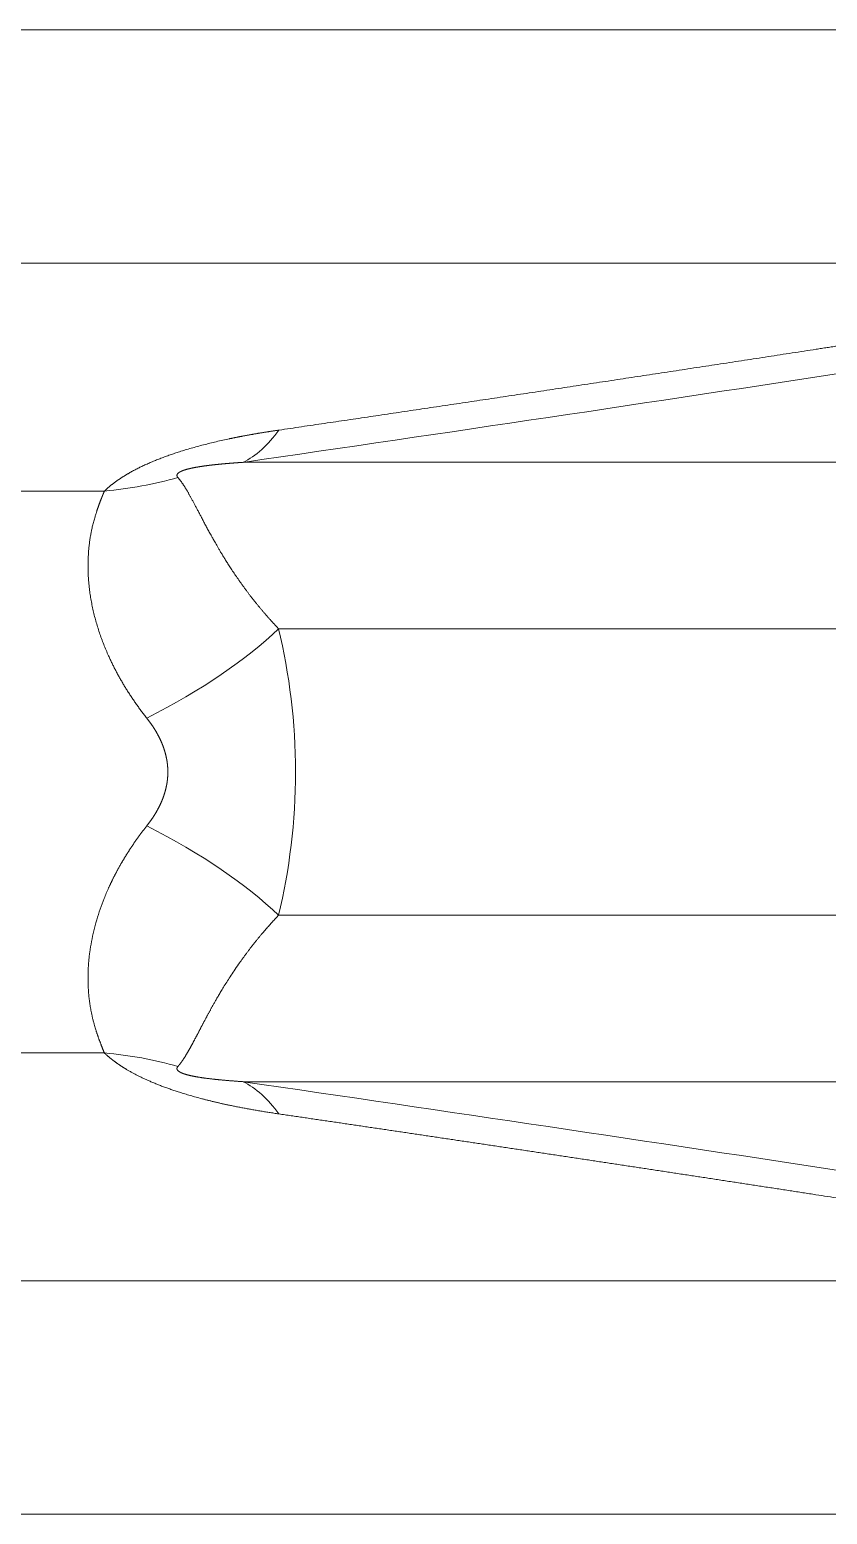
# Model space of a CAD drawing. Header units: millimetres. Extents: x 4664 to 8864, y -38 to 2932.
# Drawn here: x 8012.28 to 8016.36, y 1784.98 to 1792.57 of the extents above; entities that cross this region are included whole.
import ezdxf

# ---------------------------------------------------------------- set-up
doc = ezdxf.new("R2010")
doc.units = ezdxf.units.MM

msp = doc.modelspace()

# ---------------------------------------------------------------- linework, layer by layer
at = {"lineweight": 5}
for p, q in [((8002.8568, 1792.5715), (8019.5334, 1792.5715)), ((8003.2685, 1791.3769), (8019.096, 1791.3769)), ((8013.3734, 1790.3589), (8025.4409, 1790.3589)), ((8012.664, 1790.2117), (7999.9335, 1790.2117)), ((8027.0509, 1789.5075), (8013.5555, 1789.5075)), ((8013.5555, 1788.0428), (8027.0509, 1788.0428)), ((8012.664, 1787.3387), (7999.9335, 1787.3387)), ((8025.4409, 1787.1914), (8013.3734, 1787.1914)), ((8019.096, 1786.1735), (8003.2685, 1786.1735)), ((8019.5334, 1784.9788), (8002.8568, 1784.9788))]:
    msp.add_line(p, q, dxfattribs=at)
at = {"lineweight": 5, "extrusion": (0, 0, -1)}
for centre, major_axis, ratio, start_param, end_param in [((8037.5747, 1799.7527), (52.5413, 10.432), 0.095617, 1.935685, 2.068372), ((8012.9006, 1792.913), (0.3751, -2.5848), 0.347454, 5.939068, 6.17148), ((8012.0015, 1792.601), (1.814, -1.8791), 0.821454, 0.41445, 0.583929), ((8011.2935, 1789.5075), (2.5404, 0.6066), 0.373196, 0.569174, 0.987639), ((8011.2935, 1788.0428), (2.5404, -0.6066), 0.373196, 5.295547, 5.714011), ((8012.0015, 1784.9494), (1.814, 1.8791), 0.821454, 5.699256, 5.868735), ((8012.9006, 1784.6373), (0.3751, 2.5848), 0.347454, 0.111706, 0.344118), ((8037.5747, 1777.7976), (52.5413, -10.432), 0.095617, 4.214814, 4.3475)]:
    msp.add_ellipse(centre, major_axis=major_axis, ratio=ratio, start_param=start_param, end_param=end_param, dxfattribs=at)
at = {"lineweight": 5}
for points, knots in [([(8019.096, 1791.3769), (8019.086, 1791.3753), (8019.0662, 1791.3721), (8019.0364, 1791.3673), (8019.0066, 1791.3625), (8018.9768, 1791.3577), (8018.9471, 1791.353), (8018.9174, 1791.3482), (8018.8876, 1791.3434), (8018.8579, 1791.3387), (8018.8282, 1791.3339), (8018.7986, 1791.3291), (8018.7689, 1791.3244), (8018.7393, 1791.3196), (8018.7096, 1791.3149), (8018.68, 1791.3102), (8018.6504, 1791.3054), (8018.6208, 1791.3007), (8018.5913, 1791.296), (8018.5617, 1791.2913), (8018.5322, 1791.2866), (8018.5027, 1791.2818), (8018.4732, 1791.2771), (8018.4437, 1791.2724), (8018.4142, 1791.2677), (8018.3847, 1791.2631), (8018.3553, 1791.2584), (8018.3258, 1791.2537), (8018.2964, 1791.249), (8018.267, 1791.2443), (8018.2376, 1791.2397), (8018.2083, 1791.235), (8018.1789, 1791.2303), (8018.1496, 1791.2257), (8018.1202, 1791.221), (8018.0909, 1791.2164), (8018.0616, 1791.2117), (8018.0324, 1791.2071), (8018.0031, 1791.2025), (8017.9739, 1791.1978), (8017.9446, 1791.1932), (8017.9154, 1791.1886), (8017.8862, 1791.184), (8017.857, 1791.1794), (8017.8278, 1791.1748), (8017.7987, 1791.1702), (8017.7695, 1791.1656), (8017.7404, 1791.161), (8017.7113, 1791.1564), (8017.6822, 1791.1518), (8017.6531, 1791.1472), (8017.6241, 1791.1427), (8017.595, 1791.1381), (8017.566, 1791.1335), (8017.537, 1791.129), (8017.508, 1791.1244), (8017.479, 1791.1199), (8017.45, 1791.1153), (8017.421, 1791.1108), (8017.3921, 1791.1062), (8017.3632, 1791.1017), (8017.3343, 1791.0972), (8017.3054, 1791.0926), (8017.2765, 1791.0881), (8017.2476, 1791.0836), (8017.2188, 1791.0791), (8017.19, 1791.0746), (8017.1611, 1791.0701), (8017.1323, 1791.0656), (8017.1036, 1791.0611), (8017.0748, 1791.0566), (8017.046, 1791.0521), (8017.0173, 1791.0476), (8016.9886, 1791.0432), (8016.9599, 1791.0387), (8016.9312, 1791.0342), (8016.9025, 1791.0298), (8016.8739, 1791.0253), (8016.8452, 1791.0209), (8016.8166, 1791.0164), (8016.788, 1791.012), (8016.7594, 1791.0075), (8016.7308, 1791.0031), (8016.7022, 1790.9987), (8016.6737, 1790.9942), (8016.6452, 1790.9898), (8016.6167, 1790.9854), (8016.5882, 1790.981), (8016.5597, 1790.9766), (8016.5312, 1790.9722), (8016.5027, 1790.9678), (8016.4743, 1790.9634), (8016.4459, 1790.959), (8016.4175, 1790.9546), (8016.3891, 1790.9502), (8016.3607, 1790.9459), (8016.3324, 1790.9415), (8016.293, 1790.9354), (8016.2428, 1790.9277), (8016.1815, 1790.9183), (8016.1204, 1790.9089), (8016.0593, 1790.8995), (8015.9983, 1790.8901), (8015.9374, 1790.8808), (8015.8765, 1790.8715), (8015.8157, 1790.8622), (8015.7549, 1790.8529), (8015.6943, 1790.8437), (8015.6337, 1790.8344), (8015.5731, 1790.8252), (8015.5127, 1790.816), (8015.4523, 1790.8068), (8015.3919, 1790.7977), (8015.3317, 1790.7885), (8015.2715, 1790.7794), (8015.2114, 1790.7703), (8015.1513, 1790.7613), (8015.0914, 1790.7522), (8015.0314, 1790.7432), (8014.9716, 1790.7342), (8014.9118, 1790.7252), (8014.8521, 1790.7162), (8014.7925, 1790.7072), (8014.7329, 1790.6983), (8014.6735, 1790.6894), (8014.614, 1790.6805), (8014.5547, 1790.6716), (8014.4954, 1790.6627), (8014.4362, 1790.6539), (8014.3771, 1790.6451), (8014.318, 1790.6363), (8014.259, 1790.6275), (8014.2001, 1790.6188), (8014.1412, 1790.61), (8014.0825, 1790.6013), (8014.0238, 1790.5926), (8013.9651, 1790.5839), (8013.9066, 1790.5753), (8013.8481, 1790.5667), (8013.7896, 1790.558), (8013.7313, 1790.5494), (8013.673, 1790.5409), (8013.6148, 1790.5323), (8013.576, 1790.5266), (8013.5567, 1790.5238)], [0, 0, 0, 0, 0.0053, 0.010597, 0.015893, 0.021187, 0.026479, 0.031769, 0.037057, 0.042343, 0.047628, 0.05291, 0.05819, 0.063469, 0.068745, 0.07402, 0.079292, 0.084563, 0.089831, 0.095098, 0.100363, 0.105626, 0.110887, 0.116146, 0.121403, 0.126658, 0.131911, 0.137162, 0.142411, 0.147658, 0.152904, 0.158147, 0.163388, 0.168628, 0.173865, 0.179101, 0.184334, 0.189566, 0.194795, 0.200023, 0.205248, 0.210472, 0.215694, 0.220914, 0.226131, 0.231347, 0.236561, 0.241773, 0.246983, 0.252191, 0.257397, 0.262601, 0.267803, 0.273003, 0.278201, 0.283397, 0.288591, 0.293783, 0.298974, 0.304162, 0.309348, 0.314532, 0.319714, 0.324895, 0.330073, 0.335249, 0.340424, 0.345596, 0.350766, 0.355934, 0.361101, 0.366265, 0.371428, 0.376588, 0.381746, 0.386903, 0.392057, 0.397209, 0.40236, 0.407508, 0.412655, 0.417799, 0.422941, 0.428082, 0.43322, 0.438357, 0.443491, 0.448623, 0.453754, 0.458882, 0.464008, 0.469133, 0.474255, 0.479375, 0.484494, 0.48961, 0.494724, 0.499837, 0.510895, 0.521944, 0.532986, 0.54402, 0.555045, 0.566062, 0.577071, 0.588072, 0.599065, 0.61005, 0.621026, 0.631995, 0.642955, 0.653907, 0.66485, 0.675786, 0.686713, 0.697632, 0.708543, 0.719446, 0.73034, 0.741226, 0.752104, 0.762974, 0.773835, 0.784688, 0.795533, 0.806369, 0.817197, 0.828017, 0.838829, 0.849632, 0.860427, 0.871214, 0.881992, 0.892762, 0.903523, 0.914276, 0.925021, 0.935758, 0.946486, 0.957205, 0.967917, 0.978619, 0.989314, 1, 1, 1, 1]), ([(8013.5567, 1790.5238), (8013.5546, 1790.5235), (8013.5506, 1790.5229), (8013.5446, 1790.522), (8013.5386, 1790.5211), (8013.5326, 1790.5202), (8013.5266, 1790.5193), (8013.5207, 1790.5184), (8013.5148, 1790.5175), (8013.5089, 1790.5166), (8013.5031, 1790.5156), (8013.4972, 1790.5147), (8013.4914, 1790.5138), (8013.4856, 1790.5129), (8013.4799, 1790.5119), (8013.4742, 1790.511), (8013.4685, 1790.5101), (8013.4628, 1790.5091), (8013.4571, 1790.5082), (8013.4515, 1790.5072), (8013.4459, 1790.5063), (8013.4403, 1790.5053), (8013.4347, 1790.5044), (8013.4292, 1790.5034), (8013.4237, 1790.5025), (8013.4182, 1790.5015), (8013.4128, 1790.5005), (8013.4073, 1790.4996), (8013.4019, 1790.4986), (8013.3965, 1790.4976), (8013.3912, 1790.4966), (8013.3858, 1790.4956), (8013.3805, 1790.4947), (8013.3753, 1790.4937), (8013.37, 1790.4927), (8013.3648, 1790.4917), (8013.3596, 1790.4907), (8013.3544, 1790.4897), (8013.3492, 1790.4887), (8013.3441, 1790.4877), (8013.339, 1790.4866), (8013.3339, 1790.4856), (8013.3288, 1790.4846), (8013.3238, 1790.4836), (8013.3188, 1790.4826), (8013.3138, 1790.4815), (8013.3088, 1790.4805), (8013.2942, 1790.4774), (8013.27, 1790.4722), (8013.2365, 1790.4646), (8013.2037, 1790.4567), (8013.1714, 1790.4485), (8013.1397, 1790.44), (8013.1087, 1790.4313), (8013.0782, 1790.4223), (8013.0541, 1790.4148), (8013.0361, 1790.409), (8013.0239, 1790.405), (8013.0119, 1790.4009), (8013, 1790.3968), (8012.9883, 1790.3926), (8012.9766, 1790.3884), (8012.9651, 1790.3841), (8012.9537, 1790.3798), (8012.9424, 1790.3754), (8012.9312, 1790.371), (8012.9201, 1790.3665), (8012.9055, 1790.3604), (8012.8875, 1790.3526), (8012.8665, 1790.3431), (8012.8462, 1790.3335), (8012.8267, 1790.3237), (8012.808, 1790.3138), (8012.7943, 1790.3062), (8012.785, 1790.3008), (8012.7799, 1790.2978), (8012.7749, 1790.2948), (8012.7699, 1790.2918), (8012.7649, 1790.2887), (8012.7601, 1790.2857), (8012.7553, 1790.2826), (8012.7505, 1790.2795), (8012.7458, 1790.2764), (8012.7411, 1790.2733), (8012.7366, 1790.2702), (8012.732, 1790.267), (8012.7276, 1790.2639), (8012.7232, 1790.2607), (8012.7188, 1790.2575), (8012.7145, 1790.2544), (8012.7103, 1790.2512), (8012.7061, 1790.2479), (8012.702, 1790.2447), (8012.6979, 1790.2415), (8012.6939, 1790.2382), (8012.69, 1790.2349), (8012.6861, 1790.2317), (8012.6822, 1790.2284), (8012.6785, 1790.2251), (8012.6748, 1790.2217), (8012.6711, 1790.2184), (8012.6675, 1790.2151), (8012.6652, 1790.2128), (8012.664, 1790.2117)], [0, 0, 0, 0, 0.006106, 0.012183, 0.018228, 0.024244, 0.030229, 0.036184, 0.042109, 0.048003, 0.053868, 0.059703, 0.065508, 0.071283, 0.077029, 0.082745, 0.088431, 0.094087, 0.099715, 0.105312, 0.110881, 0.11642, 0.12193, 0.127411, 0.132863, 0.138286, 0.143681, 0.149046, 0.154383, 0.159691, 0.164971, 0.170222, 0.175445, 0.18064, 0.185806, 0.190945, 0.196055, 0.201138, 0.206193, 0.21122, 0.21622, 0.221192, 0.226137, 0.231054, 0.235945, 0.240808, 0.245645, 0.250455, 0.283613, 0.316093, 0.347936, 0.379188, 0.409895, 0.44011, 0.469883, 0.499271, 0.511435, 0.523541, 0.535594, 0.547601, 0.559566, 0.571495, 0.583395, 0.595272, 0.607131, 0.618978, 0.630821, 0.642664, 0.666634, 0.690432, 0.714114, 0.737738, 0.761363, 0.785047, 0.79207, 0.79911, 0.806169, 0.813246, 0.820344, 0.827464, 0.834606, 0.841774, 0.848967, 0.856186, 0.863434, 0.870712, 0.878019, 0.885358, 0.892731, 0.900137, 0.907578, 0.915055, 0.92257, 0.930123, 0.937715, 0.945348, 0.953023, 0.96074, 0.968501, 0.976307, 0.984158, 0.992055, 1, 1, 1, 1]), ([(8013.0404, 1790.2809), (8013.0402, 1790.2811), (8013.0399, 1790.2815), (8013.0394, 1790.2821), (8013.039, 1790.2827), (8013.0385, 1790.2833), (8013.0381, 1790.2838), (8013.0377, 1790.2844), (8013.0374, 1790.285), (8013.0371, 1790.2856), (8013.0368, 1790.2862), (8013.0365, 1790.2868), (8013.0363, 1790.2873), (8013.0361, 1790.2879), (8013.0359, 1790.2885), (8013.0357, 1790.2891), (8013.0356, 1790.2896), (8013.0355, 1790.2902), (8013.0354, 1790.2908), (8013.0354, 1790.2913), (8013.0354, 1790.2919), (8013.0354, 1790.2925), (8013.0354, 1790.293), (8013.0355, 1790.2936), (8013.0356, 1790.2941), (8013.0357, 1790.2947), (8013.0358, 1790.2952), (8013.036, 1790.2958), (8013.0362, 1790.2963), (8013.0364, 1790.2969), (8013.0367, 1790.2974), (8013.0369, 1790.298), (8013.0373, 1790.2985), (8013.0376, 1790.2991), (8013.0379, 1790.2996), (8013.0383, 1790.3002), (8013.0388, 1790.3007), (8013.0392, 1790.3012), (8013.0397, 1790.3018), (8013.0402, 1790.3023), (8013.0407, 1790.3028), (8013.0412, 1790.3034), (8013.0418, 1790.3039), (8013.0424, 1790.3044), (8013.0431, 1790.3049), (8013.0437, 1790.3055), (8013.0444, 1790.306), (8013.0451, 1790.3065), (8013.0459, 1790.307), (8013.0466, 1790.3075), (8013.0474, 1790.308), (8013.0483, 1790.3086), (8013.0491, 1790.3091), (8013.05, 1790.3096), (8013.0509, 1790.3101), (8013.0518, 1790.3106), (8013.0528, 1790.3111), (8013.0538, 1790.3116), (8013.0548, 1790.3121), (8013.0559, 1790.3126), (8013.0569, 1790.3131), (8013.058, 1790.3136), (8013.0591, 1790.3141), (8013.0603, 1790.3146), (8013.0615, 1790.3151), (8013.0627, 1790.3155), (8013.0639, 1790.316), (8013.0652, 1790.3165), (8013.0665, 1790.317), (8013.0678, 1790.3175), (8013.0691, 1790.318), (8013.0705, 1790.3184), (8013.0719, 1790.3189), (8013.0733, 1790.3194), (8013.0748, 1790.3199), (8013.0762, 1790.3203), (8013.0777, 1790.3208), (8013.0793, 1790.3213), (8013.0808, 1790.3217), (8013.0824, 1790.3222), (8013.084, 1790.3226), (8013.0857, 1790.3231), (8013.0873, 1790.3236), (8013.089, 1790.324), (8013.0908, 1790.3245), (8013.0925, 1790.3249), (8013.0943, 1790.3254), (8013.0961, 1790.3258), (8013.0979, 1790.3263), (8013.0998, 1790.3267), (8013.1017, 1790.3272), (8013.1036, 1790.3276), (8013.1055, 1790.328), (8013.1075, 1790.3285), (8013.1095, 1790.3289), (8013.1115, 1790.3293), (8013.1135, 1790.3298), (8013.1156, 1790.3302), (8013.1177, 1790.3306), (8013.1198, 1790.3311), (8013.122, 1790.3315), (8013.1242, 1790.3319), (8013.1264, 1790.3323), (8013.1286, 1790.3328), (8013.1309, 1790.3332), (8013.1332, 1790.3336), (8013.1355, 1790.334), (8013.1378, 1790.3344), (8013.1402, 1790.3348), (8013.1426, 1790.3352), (8013.145, 1790.3356), (8013.1475, 1790.336), (8013.15, 1790.3364), (8013.1525, 1790.3368), (8013.155, 1790.3372), (8013.1576, 1790.3376), (8013.1602, 1790.338), (8013.1628, 1790.3384), (8013.1654, 1790.3388), (8013.1681, 1790.3392), (8013.1708, 1790.3396), (8013.1735, 1790.34), (8013.1763, 1790.3404), (8013.1791, 1790.3408), (8013.1819, 1790.3411), (8013.1847, 1790.3415), (8013.1875, 1790.3419), (8013.1904, 1790.3423), (8013.1933, 1790.3426), (8013.1963, 1790.343), (8013.1993, 1790.3434), (8013.2023, 1790.3438), (8013.2053, 1790.3441), (8013.2083, 1790.3445), (8013.2114, 1790.3448), (8013.2145, 1790.3452), (8013.2176, 1790.3456), (8013.2208, 1790.3459), (8013.224, 1790.3463), (8013.2272, 1790.3466), (8013.2304, 1790.347), (8013.2337, 1790.3473), (8013.237, 1790.3477), (8013.2403, 1790.348), (8013.2436, 1790.3484), (8013.247, 1790.3487), (8013.2504, 1790.349), (8013.2538, 1790.3494), (8013.2573, 1790.3497), (8013.2608, 1790.3501), (8013.2643, 1790.3504), (8013.2678, 1790.3507), (8013.2714, 1790.351), (8013.275, 1790.3514), (8013.2786, 1790.3517), (8013.2822, 1790.352), (8013.2859, 1790.3523), (8013.2896, 1790.3527), (8013.2933, 1790.353), (8013.2971, 1790.3533), (8013.3008, 1790.3536), (8013.3046, 1790.3539), (8013.3085, 1790.3542), (8013.3123, 1790.3545), (8013.3162, 1790.3548), (8013.3201, 1790.3551), (8013.3241, 1790.3554), (8013.328, 1790.3557), (8013.332, 1790.356), (8013.3361, 1790.3563), (8013.3401, 1790.3566), (8013.3442, 1790.3569), (8013.3483, 1790.3572), (8013.3524, 1790.3575), (8013.3566, 1790.3578), (8013.3607, 1790.3581), (8013.365, 1790.3584), (8013.3692, 1790.3586), (8013.372, 1790.3588), (8013.3734, 1790.3589)], [0, 0, 0, 0, 0.006052, 0.012014, 0.017888, 0.023673, 0.02937, 0.034978, 0.040499, 0.045932, 0.051278, 0.056537, 0.06171, 0.066797, 0.071799, 0.076715, 0.081547, 0.086294, 0.090958, 0.095539, 0.100037, 0.104453, 0.108788, 0.113043, 0.117217, 0.121312, 0.125329, 0.129268, 0.133131, 0.136918, 0.140631, 0.14427, 0.147836, 0.151331, 0.154757, 0.158114, 0.161403, 0.164627, 0.167788, 0.170886, 0.173923, 0.176903, 0.179826, 0.182695, 0.185512, 0.18828, 0.191001, 0.193678, 0.196314, 0.198912, 0.201475, 0.204007, 0.20651, 0.208988, 0.211445, 0.213884, 0.21631, 0.218726, 0.221136, 0.223544, 0.225954, 0.228369, 0.230795, 0.233233, 0.23569, 0.238167, 0.240669, 0.243199, 0.245761, 0.248358, 0.250992, 0.253668, 0.256387, 0.259153, 0.261969, 0.264836, 0.267757, 0.270734, 0.273769, 0.276865, 0.280023, 0.283245, 0.286532, 0.289886, 0.293309, 0.296801, 0.300365, 0.304001, 0.307711, 0.311495, 0.315355, 0.319291, 0.323305, 0.327398, 0.331569, 0.33582, 0.340152, 0.344565, 0.34906, 0.353638, 0.358299, 0.363043, 0.367871, 0.372785, 0.377783, 0.382867, 0.388036, 0.393292, 0.398635, 0.404065, 0.409583, 0.415188, 0.420881, 0.426663, 0.432533, 0.438492, 0.444541, 0.450678, 0.456906, 0.463224, 0.469631, 0.476129, 0.482718, 0.489397, 0.496167, 0.503028, 0.509981, 0.517025, 0.52416, 0.531387, 0.538707, 0.546118, 0.553621, 0.561217, 0.568905, 0.576685, 0.584558, 0.592524, 0.600583, 0.608735, 0.61698, 0.625318, 0.633749, 0.642274, 0.650892, 0.659604, 0.668409, 0.677308, 0.686301, 0.695388, 0.704568, 0.713843, 0.723212, 0.732674, 0.742231, 0.751883, 0.761628, 0.771468, 0.781403, 0.791432, 0.801555, 0.811773, 0.822086, 0.832493, 0.842995, 0.853592, 0.864284, 0.875071, 0.885953, 0.896929, 0.908001, 0.919168, 0.93043, 0.941787, 0.953239, 0.964786, 0.976429, 0.988167, 1, 1, 1, 1]), ([(8012.664, 1790.2117), (8012.6637, 1790.211), (8012.6632, 1790.2097), (8012.6624, 1790.2078), (8012.6616, 1790.2057), (8012.6607, 1790.2037), (8012.6598, 1790.2015), (8012.659, 1790.1994), (8012.6581, 1790.1972), (8012.6572, 1790.1949), (8012.6562, 1790.1927), (8012.6553, 1790.1903), (8012.6543, 1790.1879), (8012.6533, 1790.1855), (8012.6523, 1790.183), (8012.6513, 1790.1805), (8012.6503, 1790.1779), (8012.6493, 1790.1753), (8012.6482, 1790.1726), (8012.6472, 1790.1699), (8012.6461, 1790.1671), (8012.645, 1790.1643), (8012.6439, 1790.1614), (8012.6428, 1790.1584), (8012.6416, 1790.1554), (8012.6405, 1790.1524), (8012.6393, 1790.1493), (8012.6382, 1790.1461), (8012.637, 1790.1429), (8012.6358, 1790.1396), (8012.6346, 1790.1363), (8012.6334, 1790.1329), (8012.6322, 1790.1294), (8012.631, 1790.1259), (8012.6297, 1790.1223), (8012.6285, 1790.1187), (8012.627, 1790.1143), (8012.6246, 1790.1073), (8012.621, 1790.096), (8012.6157, 1790.0789), (8012.6107, 1790.0613), (8012.6066, 1790.0455), (8012.6038, 1790.034), (8012.6013, 1790.0231), (8012.5991, 1790.0128), (8012.5971, 1790.0031), (8012.5944, 1789.9894), (8012.5913, 1789.9711), (8012.588, 1789.948), (8012.5853, 1789.9249), (8012.5832, 1789.9016), (8012.5818, 1789.8784), (8012.5808, 1789.8553), (8012.5805, 1789.8322), (8012.5807, 1789.8092), (8012.5814, 1789.7864), (8012.5826, 1789.7638), (8012.5844, 1789.7415), (8012.5866, 1789.7194), (8012.5896, 1789.6949), (8012.5936, 1789.6677), (8012.599, 1789.6377), (8012.6052, 1789.6077), (8012.6123, 1789.5776), (8012.6203, 1789.5476), (8012.6291, 1789.5175), (8012.6388, 1789.4875), (8012.6493, 1789.4576), (8012.6606, 1789.4277), (8012.6727, 1789.398), (8012.6827, 1789.3752), (8012.69, 1789.3591), (8012.6943, 1789.3498), (8012.6987, 1789.3405), (8012.7032, 1789.3313), (8012.7078, 1789.322), (8012.7124, 1789.3127), (8012.7172, 1789.3034), (8012.722, 1789.2942), (8012.7269, 1789.2849), (8012.7319, 1789.2757), (8012.7369, 1789.2665), (8012.7421, 1789.2573), (8012.7473, 1789.2481), (8012.7526, 1789.2389), (8012.7579, 1789.2298), (8012.7634, 1789.2206), (8012.7689, 1789.2115), (8012.7745, 1789.2023), (8012.7802, 1789.1932), (8012.786, 1789.1842), (8012.7918, 1789.1751), (8012.7977, 1789.166), (8012.8037, 1789.157), (8012.8098, 1789.148), (8012.8159, 1789.139), (8012.8221, 1789.13), (8012.8284, 1789.1211), (8012.8348, 1789.1121), (8012.8412, 1789.1032), (8012.8477, 1789.0943), (8012.8543, 1789.0854), (8012.861, 1789.0766), (8012.8677, 1789.0677), (8012.8745, 1789.0589), (8012.8791, 1789.0531), (8012.8814, 1789.0502)], [0, 0, 0, 0, 0.002923, 0.005885, 0.008885, 0.011923, 0.015, 0.018115, 0.021269, 0.024462, 0.027693, 0.030962, 0.03427, 0.037617, 0.041002, 0.044426, 0.047888, 0.051389, 0.054929, 0.058507, 0.062124, 0.065779, 0.069473, 0.073206, 0.076978, 0.080788, 0.084637, 0.088524, 0.09245, 0.096415, 0.100419, 0.104461, 0.108542, 0.112662, 0.11682, 0.121017, 0.125253, 0.131964, 0.144587, 0.163125, 0.187577, 0.199806, 0.211305, 0.222072, 0.232109, 0.241416, 0.249991, 0.271442, 0.29252, 0.313226, 0.333562, 0.353529, 0.373126, 0.392356, 0.41122, 0.429718, 0.447853, 0.465625, 0.483036, 0.500087, 0.523263, 0.54634, 0.569323, 0.592215, 0.61502, 0.637742, 0.660386, 0.682956, 0.705455, 0.727888, 0.750259, 0.757324, 0.764392, 0.771462, 0.778536, 0.785612, 0.792692, 0.799775, 0.806862, 0.813952, 0.821046, 0.828144, 0.835246, 0.842352, 0.849463, 0.856578, 0.863697, 0.870821, 0.87795, 0.885084, 0.892223, 0.899367, 0.906516, 0.913671, 0.920831, 0.927998, 0.93517, 0.942347, 0.949531, 0.956722, 0.963918, 0.971121, 0.978331, 0.985547, 0.99277, 1, 1, 1, 1]), ([(8013.5555, 1789.5075), (8013.5542, 1789.5089), (8013.5516, 1789.5116), (8013.5477, 1789.5157), (8013.5438, 1789.5199), (8013.5398, 1789.5241), (8013.5358, 1789.5284), (8013.5318, 1789.5327), (8013.5278, 1789.5371), (8013.5237, 1789.5415), (8013.5196, 1789.546), (8013.5155, 1789.5506), (8013.5113, 1789.5552), (8013.5072, 1789.5599), (8013.503, 1789.5646), (8013.4987, 1789.5694), (8013.4945, 1789.5742), (8013.4902, 1789.5791), (8013.4859, 1789.5841), (8013.4816, 1789.5891), (8013.4773, 1789.5942), (8013.4729, 1789.5993), (8013.4686, 1789.6044), (8013.4642, 1789.6097), (8013.4598, 1789.6149), (8013.4554, 1789.6203), (8013.4509, 1789.6256), (8013.4465, 1789.6311), (8013.442, 1789.6366), (8013.4376, 1789.6421), (8013.4331, 1789.6477), (8013.4286, 1789.6533), (8013.4241, 1789.659), (8013.4196, 1789.6648), (8013.4151, 1789.6705), (8013.4106, 1789.6764), (8013.406, 1789.6823), (8013.4015, 1789.6882), (8013.397, 1789.6942), (8013.3924, 1789.7002), (8013.3879, 1789.7063), (8013.3834, 1789.7124), (8013.3788, 1789.7186), (8013.3743, 1789.7248), (8013.3698, 1789.731), (8013.3653, 1789.7373), (8013.3607, 1789.7437), (8013.352, 1789.7561), (8013.3395, 1789.7741), (8013.3239, 1789.7971), (8013.3096, 1789.8188), (8013.2964, 1789.8391), (8013.2844, 1789.8581), (8013.2735, 1789.8759), (8013.2635, 1789.8923), (8013.2544, 1789.9075), (8013.2462, 1789.9215), (8013.2387, 1789.9344), (8013.2321, 1789.946), (8013.2261, 1789.9566), (8013.2208, 1789.966), (8013.2154, 1789.9756), (8013.2098, 1789.9858), (8013.2038, 1789.9967), (8013.1979, 1790.0074), (8013.1923, 1790.0179), (8013.1867, 1790.0281), (8013.1814, 1790.0381), (8013.1761, 1790.0479), (8013.1711, 1790.0575), (8013.1661, 1790.0668), (8013.1613, 1790.0759), (8013.1566, 1790.0848), (8013.1521, 1790.0935), (8013.1476, 1790.102), (8013.1433, 1790.1102), (8013.1391, 1790.1183), (8013.135, 1790.1261), (8013.131, 1790.1338), (8013.127, 1790.1412), (8013.1232, 1790.1485), (8013.1194, 1790.1555), (8013.1158, 1790.1624), (8013.1122, 1790.1691), (8013.1086, 1790.1756), (8013.1052, 1790.1819), (8013.1018, 1790.188), (8013.0985, 1790.194), (8013.0952, 1790.1998), (8013.092, 1790.2054), (8013.0888, 1790.2108), (8013.0857, 1790.2161), (8013.0826, 1790.2212), (8013.0796, 1790.2262), (8013.0766, 1790.231), (8013.0737, 1790.2356), (8013.0708, 1790.2402), (8013.0679, 1790.2445), (8013.0651, 1790.2487), (8013.0622, 1790.2528), (8013.0594, 1790.2568), (8013.0567, 1790.2606), (8013.0539, 1790.2643), (8013.0512, 1790.2678), (8013.0485, 1790.2713), (8013.0458, 1790.2746), (8013.0431, 1790.2778), (8013.0413, 1790.2799), (8013.0404, 1790.2809)], [0, 0, 0, 0, 0.004199, 0.008453, 0.012763, 0.017127, 0.021547, 0.026022, 0.030552, 0.035137, 0.039778, 0.044473, 0.049224, 0.05403, 0.058891, 0.063807, 0.068779, 0.073806, 0.078888, 0.084025, 0.089217, 0.094465, 0.099767, 0.105125, 0.110538, 0.116006, 0.12153, 0.127108, 0.132742, 0.138431, 0.144175, 0.149975, 0.15583, 0.161739, 0.167704, 0.173725, 0.1798, 0.185931, 0.192116, 0.198357, 0.204653, 0.211005, 0.217411, 0.223873, 0.23039, 0.236962, 0.24359, 0.250272, 0.275938, 0.300401, 0.323659, 0.345713, 0.366564, 0.386211, 0.404655, 0.421894, 0.43793, 0.452762, 0.46639, 0.478815, 0.490035, 0.500052, 0.513641, 0.527108, 0.540455, 0.553679, 0.566783, 0.579765, 0.592627, 0.605367, 0.617986, 0.630483, 0.64286, 0.655116, 0.66725, 0.679264, 0.691156, 0.702928, 0.714578, 0.726108, 0.737517, 0.748805, 0.759972, 0.771018, 0.781944, 0.792749, 0.803433, 0.813997, 0.824439, 0.834762, 0.844964, 0.855045, 0.865006, 0.874846, 0.884566, 0.894166, 0.903645, 0.913005, 0.922244, 0.931363, 0.940362, 0.949241, 0.958, 0.96664, 0.975159, 0.983559, 0.991839, 1, 1, 1, 1]), ([(8013.5555, 1788.0428), (8013.6104, 1788.2729), (8013.642, 1788.524), (8013.642, 1789.0271), (8013.6103, 1789.2777), (8013.5555, 1789.5075)], [0, 0, 0, 0, 0.5, 0.5, 1, 1, 1, 1]), ([(8012.8814, 1789.0502), (8012.8821, 1789.0493), (8012.8835, 1789.0474), (8012.8857, 1789.0447), (8012.8877, 1789.042), (8012.8898, 1789.0393), (8012.8919, 1789.0366), (8012.8939, 1789.0338), (8012.8959, 1789.0311), (8012.8979, 1789.0284), (8012.8998, 1789.0256), (8012.9018, 1789.0229), (8012.9037, 1789.0202), (8012.9056, 1789.0175), (8012.9075, 1789.0147), (8012.9093, 1789.012), (8012.9112, 1789.0093), (8012.913, 1789.0065), (8012.9148, 1789.0038), (8012.9166, 1789.0011), (8012.9183, 1788.9983), (8012.92, 1788.9956), (8012.9217, 1788.9928), (8012.9234, 1788.9901), (8012.9251, 1788.9874), (8012.9267, 1788.9846), (8012.9283, 1788.9819), (8012.9299, 1788.9792), (8012.9315, 1788.9764), (8012.9331, 1788.9737), (8012.9346, 1788.9709), (8012.9361, 1788.9682), (8012.9376, 1788.9654), (8012.9391, 1788.9627), (8012.9405, 1788.96), (8012.942, 1788.9572), (8012.9434, 1788.9545), (8012.9448, 1788.9517), (8012.9461, 1788.949), (8012.9475, 1788.9462), (8012.9488, 1788.9435), (8012.9501, 1788.9407), (8012.9514, 1788.938), (8012.9526, 1788.9352), (8012.9539, 1788.9325), (8012.9551, 1788.9297), (8012.9563, 1788.927), (8012.9574, 1788.9242), (8012.9586, 1788.9215), (8012.9597, 1788.9187), (8012.9608, 1788.916), (8012.9619, 1788.9132), (8012.963, 1788.9105), (8012.964, 1788.9077), (8012.965, 1788.9049), (8012.966, 1788.9022), (8012.967, 1788.8994), (8012.968, 1788.8967), (8012.9689, 1788.8939), (8012.9698, 1788.8912), (8012.9707, 1788.8884), (8012.9716, 1788.8857), (8012.9724, 1788.8829), (8012.9732, 1788.8801), (8012.9741, 1788.8774), (8012.9748, 1788.8746), (8012.9756, 1788.8719), (8012.9763, 1788.8691), (8012.9771, 1788.8663), (8012.9778, 1788.8636), (8012.9784, 1788.8608), (8012.9791, 1788.8581), (8012.9797, 1788.8553), (8012.9803, 1788.8525), (8012.9809, 1788.8498), (8012.9815, 1788.847), (8012.982, 1788.8443), (8012.9826, 1788.8415), (8012.9831, 1788.8387), (8012.9836, 1788.836), (8012.984, 1788.8332), (8012.9845, 1788.8305), (8012.9849, 1788.8277), (8012.9853, 1788.8249), (8012.9857, 1788.8222), (8012.986, 1788.8194), (8012.9863, 1788.8166), (8012.9867, 1788.8139), (8012.9869, 1788.8111), (8012.9872, 1788.8083), (8012.9875, 1788.8056), (8012.9877, 1788.8028), (8012.9879, 1788.8001), (8012.9881, 1788.7973), (8012.9882, 1788.7945), (8012.9884, 1788.7918), (8012.9885, 1788.789), (8012.9886, 1788.7862), (8012.9887, 1788.7835), (8012.9887, 1788.7807), (8012.9887, 1788.7779), (8012.9888, 1788.7752), (8012.9887, 1788.7724), (8012.9887, 1788.7696), (8012.9887, 1788.7669), (8012.9886, 1788.7641), (8012.9885, 1788.7614), (8012.9884, 1788.7586), (8012.9882, 1788.7558), (8012.9881, 1788.7531), (8012.9879, 1788.7503), (8012.9877, 1788.7475), (8012.9875, 1788.7448), (8012.9872, 1788.742), (8012.9869, 1788.7392), (8012.9867, 1788.7365), (8012.9863, 1788.7337), (8012.986, 1788.731), (8012.9857, 1788.7282), (8012.9853, 1788.7254), (8012.9849, 1788.7227), (8012.9845, 1788.7199), (8012.984, 1788.7171), (8012.9836, 1788.7144), (8012.9831, 1788.7116), (8012.9826, 1788.7089), (8012.982, 1788.7061), (8012.9815, 1788.7033), (8012.9809, 1788.7006), (8012.9803, 1788.6978), (8012.9797, 1788.695), (8012.9791, 1788.6923), (8012.9784, 1788.6895), (8012.9778, 1788.6868), (8012.9771, 1788.684), (8012.9763, 1788.6812), (8012.9756, 1788.6785), (8012.9748, 1788.6757), (8012.9741, 1788.673), (8012.9732, 1788.6702), (8012.9724, 1788.6675), (8012.9716, 1788.6647), (8012.9707, 1788.6619), (8012.9698, 1788.6592), (8012.9689, 1788.6564), (8012.968, 1788.6537), (8012.967, 1788.6509), (8012.966, 1788.6482), (8012.965, 1788.6454), (8012.964, 1788.6427), (8012.963, 1788.6399), (8012.9619, 1788.6371), (8012.9608, 1788.6344), (8012.9597, 1788.6316), (8012.9586, 1788.6289), (8012.9574, 1788.6261), (8012.9563, 1788.6234), (8012.9551, 1788.6206), (8012.9539, 1788.6179), (8012.9526, 1788.6151), (8012.9514, 1788.6124), (8012.9501, 1788.6096), (8012.9488, 1788.6069), (8012.9475, 1788.6041), (8012.9461, 1788.6014), (8012.9448, 1788.5986), (8012.9434, 1788.5959), (8012.942, 1788.5932), (8012.9405, 1788.5904), (8012.9391, 1788.5877), (8012.9376, 1788.5849), (8012.9361, 1788.5822), (8012.9346, 1788.5794), (8012.9331, 1788.5767), (8012.9315, 1788.5739), (8012.9299, 1788.5712), (8012.9283, 1788.5685), (8012.9267, 1788.5657), (8012.9251, 1788.563), (8012.9234, 1788.5602), (8012.9217, 1788.5575), (8012.92, 1788.5548), (8012.9183, 1788.552), (8012.9166, 1788.5493), (8012.9148, 1788.5466), (8012.913, 1788.5438), (8012.9112, 1788.5411), (8012.9093, 1788.5384), (8012.9075, 1788.5356), (8012.9056, 1788.5329), (8012.9037, 1788.5302), (8012.9018, 1788.5274), (8012.8998, 1788.5247), (8012.8979, 1788.522), (8012.8959, 1788.5193), (8012.8939, 1788.5165), (8012.8919, 1788.5138), (8012.8898, 1788.5111), (8012.8877, 1788.5084), (8012.8857, 1788.5056), (8012.8835, 1788.5029), (8012.8821, 1788.5011), (8012.8814, 1788.5002)], [0, 0, 0, 0, 0.006346, 0.012656, 0.018931, 0.025171, 0.031376, 0.037546, 0.043682, 0.049784, 0.055851, 0.061885, 0.067884, 0.07385, 0.079783, 0.085682, 0.091549, 0.097382, 0.103183, 0.108951, 0.114688, 0.120392, 0.126065, 0.131705, 0.137315, 0.142894, 0.148441, 0.153958, 0.159445, 0.164901, 0.170328, 0.175724, 0.181092, 0.18643, 0.19174, 0.197021, 0.202273, 0.207498, 0.212694, 0.217864, 0.223006, 0.228121, 0.233209, 0.238272, 0.243308, 0.248319, 0.253304, 0.258264, 0.2632, 0.268111, 0.272999, 0.277863, 0.282703, 0.28752, 0.292315, 0.297088, 0.301839, 0.306568, 0.311276, 0.315964, 0.320631, 0.325279, 0.329906, 0.334515, 0.339105, 0.343677, 0.348231, 0.352768, 0.357287, 0.36179, 0.366277, 0.370749, 0.375205, 0.379646, 0.384073, 0.388486, 0.392886, 0.397273, 0.401648, 0.406011, 0.410362, 0.414703, 0.419033, 0.423353, 0.427663, 0.431965, 0.436258, 0.440543, 0.444821, 0.449093, 0.453357, 0.457616, 0.46187, 0.466119, 0.470363, 0.474604, 0.478841, 0.483076, 0.487309, 0.49154, 0.49577, 0.5, 0.50423, 0.50846, 0.512691, 0.516924, 0.521159, 0.525396, 0.529637, 0.533881, 0.53813, 0.542384, 0.546643, 0.550907, 0.555179, 0.559457, 0.563742, 0.568035, 0.572337, 0.576647, 0.580967, 0.585297, 0.589638, 0.593989, 0.598352, 0.602727, 0.607114, 0.611514, 0.615927, 0.620354, 0.624795, 0.629251, 0.633723, 0.63821, 0.642713, 0.647232, 0.651769, 0.656323, 0.660895, 0.665485, 0.670094, 0.674721, 0.679369, 0.684036, 0.688724, 0.693432, 0.698161, 0.702912, 0.707685, 0.71248, 0.717297, 0.722137, 0.727001, 0.731889, 0.7368, 0.741736, 0.746696, 0.751681, 0.756692, 0.761728, 0.766791, 0.771879, 0.776994, 0.782136, 0.787306, 0.792502, 0.797727, 0.802979, 0.80826, 0.81357, 0.818908, 0.824276, 0.829672, 0.835099, 0.840555, 0.846042, 0.851559, 0.857106, 0.862685, 0.868295, 0.873935, 0.879608, 0.885312, 0.891049, 0.896817, 0.902618, 0.908451, 0.914318, 0.920217, 0.92615, 0.932116, 0.938115, 0.944149, 0.950216, 0.956318, 0.962454, 0.968624, 0.974829, 0.981069, 0.987344, 0.993654, 1, 1, 1, 1]), ([(8012.8814, 1788.5002), (8012.8802, 1788.4986), (8012.8778, 1788.4955), (8012.8741, 1788.4909), (8012.8705, 1788.4862), (8012.8669, 1788.4816), (8012.8634, 1788.4769), (8012.8598, 1788.4722), (8012.8563, 1788.4675), (8012.8528, 1788.4628), (8012.8493, 1788.4581), (8012.8458, 1788.4534), (8012.8424, 1788.4487), (8012.8389, 1788.444), (8012.8355, 1788.4393), (8012.8322, 1788.4345), (8012.8288, 1788.4298), (8012.8254, 1788.4251), (8012.8221, 1788.4203), (8012.8188, 1788.4156), (8012.8155, 1788.4108), (8012.8123, 1788.4061), (8012.8091, 1788.4013), (8012.8058, 1788.3965), (8012.8026, 1788.3917), (8012.7995, 1788.387), (8012.7963, 1788.3822), (8012.7932, 1788.3774), (8012.7901, 1788.3726), (8012.787, 1788.3678), (8012.7839, 1788.363), (8012.7809, 1788.3581), (8012.7779, 1788.3533), (8012.7748, 1788.3485), (8012.7719, 1788.3437), (8012.7689, 1788.3389), (8012.766, 1788.334), (8012.7631, 1788.3292), (8012.7602, 1788.3243), (8012.7573, 1788.3195), (8012.7544, 1788.3146), (8012.7516, 1788.3098), (8012.7488, 1788.3049), (8012.746, 1788.3), (8012.7433, 1788.2952), (8012.7405, 1788.2903), (8012.7378, 1788.2854), (8012.7351, 1788.2806), (8012.7324, 1788.2757), (8012.7298, 1788.2708), (8012.7272, 1788.2659), (8012.7246, 1788.261), (8012.722, 1788.2561), (8012.7194, 1788.2512), (8012.7169, 1788.2463), (8012.7144, 1788.2414), (8012.7119, 1788.2365), (8012.7094, 1788.2316), (8012.707, 1788.2267), (8012.7045, 1788.2218), (8012.7021, 1788.2168), (8012.6998, 1788.2119), (8012.6974, 1788.207), (8012.6951, 1788.2021), (8012.6928, 1788.1972), (8012.6905, 1788.1922), (8012.6882, 1788.1873), (8012.6785, 1788.166), (8012.6624, 1788.128), (8012.642, 1788.0732), (8012.6243, 1788.0182), (8012.6096, 1787.963), (8012.5977, 1787.9078), (8012.5906, 1787.8635), (8012.5864, 1787.8295), (8012.5841, 1787.8055), (8012.5823, 1787.7812), (8012.5811, 1787.7567), (8012.5805, 1787.7319), (8012.5806, 1787.707), (8012.5813, 1787.6819), (8012.5826, 1787.6568), (8012.5847, 1787.6316), (8012.5875, 1787.6065), (8012.5909, 1787.5814), (8012.5945, 1787.5603), (8012.598, 1787.5424), (8012.6013, 1787.5271), (8012.6052, 1787.5105), (8012.6094, 1787.4943), (8012.6134, 1787.4796), (8012.6169, 1787.4675), (8012.62, 1787.4575), (8012.6226, 1787.4494), (8012.6246, 1787.4431), (8012.6261, 1787.4387), (8012.6275, 1787.4344), (8012.6291, 1787.4298), (8012.631, 1787.4244), (8012.6329, 1787.419), (8012.6347, 1787.4138), (8012.6365, 1787.4088), (8012.6383, 1787.4039), (8012.6401, 1787.3991), (8012.6418, 1787.3944), (8012.6435, 1787.3899), (8012.6452, 1787.3855), (8012.6469, 1787.3812), (8012.6485, 1787.3771), (8012.6501, 1787.373), (8012.6516, 1787.3691), (8012.6532, 1787.3653), (8012.6546, 1787.3616), (8012.6561, 1787.358), (8012.6575, 1787.3545), (8012.6589, 1787.3512), (8012.6602, 1787.3479), (8012.6615, 1787.3447), (8012.6628, 1787.3416), (8012.6636, 1787.3396), (8012.664, 1787.3387)], [0, 0, 0, 0, 0.003829, 0.007657, 0.011482, 0.015305, 0.019127, 0.022947, 0.026764, 0.03058, 0.034394, 0.038207, 0.042017, 0.045826, 0.049633, 0.053438, 0.057242, 0.061043, 0.064844, 0.068642, 0.072439, 0.076234, 0.080028, 0.08382, 0.08761, 0.091399, 0.095186, 0.098972, 0.102757, 0.106539, 0.110321, 0.114101, 0.117879, 0.121657, 0.125432, 0.129207, 0.13298, 0.136752, 0.140522, 0.144291, 0.148059, 0.151826, 0.155592, 0.159356, 0.163119, 0.166881, 0.170642, 0.174401, 0.17816, 0.181917, 0.185674, 0.189429, 0.193183, 0.196936, 0.200689, 0.20444, 0.20819, 0.21194, 0.215688, 0.219436, 0.223183, 0.226929, 0.230674, 0.234418, 0.238161, 0.241904, 0.245646, 0.249387, 0.290455, 0.331743, 0.373279, 0.415086, 0.457191, 0.499617, 0.518108, 0.53702, 0.556356, 0.576118, 0.596306, 0.616924, 0.637971, 0.65945, 0.681362, 0.703709, 0.72649, 0.749708, 0.762878, 0.777692, 0.794148, 0.812247, 0.827044, 0.83988, 0.850756, 0.859672, 0.866628, 0.871625, 0.874661, 0.8811, 0.887448, 0.893706, 0.899875, 0.905953, 0.911941, 0.91784, 0.923648, 0.929366, 0.934995, 0.940534, 0.945982, 0.951341, 0.956611, 0.96179, 0.96688, 0.97188, 0.976791, 0.981611, 0.986343, 0.990985, 0.995537, 1, 1, 1, 1]), ([(8013.0404, 1787.2695), (8013.0409, 1787.27), (8013.0419, 1787.2711), (8013.0433, 1787.2728), (8013.0448, 1787.2745), (8013.0462, 1787.2763), (8013.0477, 1787.2781), (8013.0491, 1787.2799), (8013.0506, 1787.2818), (8013.0521, 1787.2837), (8013.0536, 1787.2856), (8013.055, 1787.2876), (8013.0565, 1787.2896), (8013.058, 1787.2916), (8013.0595, 1787.2937), (8013.061, 1787.2958), (8013.0626, 1787.298), (8013.0641, 1787.3002), (8013.0656, 1787.3024), (8013.0672, 1787.3047), (8013.0687, 1787.3071), (8013.0703, 1787.3094), (8013.0718, 1787.3118), (8013.0734, 1787.3143), (8013.075, 1787.3168), (8013.0766, 1787.3193), (8013.0782, 1787.3219), (8013.0798, 1787.3245), (8013.0815, 1787.3272), (8013.0831, 1787.3299), (8013.0848, 1787.3327), (8013.0864, 1787.3355), (8013.0881, 1787.3383), (8013.0898, 1787.3413), (8013.0915, 1787.3442), (8013.0933, 1787.3472), (8013.095, 1787.3503), (8013.0968, 1787.3534), (8013.0985, 1787.3565), (8013.1003, 1787.3597), (8013.1022, 1787.363), (8013.104, 1787.3663), (8013.1058, 1787.3696), (8013.1077, 1787.3731), (8013.1096, 1787.3765), (8013.1115, 1787.38), (8013.1134, 1787.3836), (8013.1154, 1787.3872), (8013.1174, 1787.3909), (8013.1194, 1787.3947), (8013.1214, 1787.3984), (8013.1234, 1787.4023), (8013.1255, 1787.4062), (8013.1276, 1787.4102), (8013.1297, 1787.4142), (8013.1319, 1787.4183), (8013.134, 1787.4224), (8013.1362, 1787.4266), (8013.1385, 1787.4309), (8013.1407, 1787.4352), (8013.143, 1787.4396), (8013.1454, 1787.444), (8013.1477, 1787.4485), (8013.1501, 1787.4531), (8013.1525, 1787.4577), (8013.155, 1787.4624), (8013.1575, 1787.4671), (8013.16, 1787.4719), (8013.1626, 1787.4768), (8013.1652, 1787.4817), (8013.1678, 1787.4868), (8013.1705, 1787.4918), (8013.1732, 1787.497), (8013.176, 1787.5022), (8013.1788, 1787.5074), (8013.1816, 1787.5127), (8013.1845, 1787.5181), (8013.1875, 1787.5236), (8013.1904, 1787.5291), (8013.1935, 1787.5347), (8013.1965, 1787.5404), (8013.1997, 1787.5461), (8013.2028, 1787.5519), (8013.2061, 1787.5578), (8013.2093, 1787.5637), (8013.2127, 1787.5697), (8013.2171, 1787.5777), (8013.2231, 1787.5884), (8013.231, 1787.6025), (8013.2403, 1787.6188), (8013.2512, 1787.6374), (8013.2636, 1787.6584), (8013.2779, 1787.6818), (8013.2941, 1787.7077), (8013.3125, 1787.7362), (8013.3332, 1787.7673), (8013.3512, 1787.7932), (8013.3652, 1787.813), (8013.3743, 1787.8255), (8013.3833, 1787.8379), (8013.3924, 1787.8501), (8013.4015, 1787.8621), (8013.4105, 1787.8739), (8013.4196, 1787.8856), (8013.4286, 1787.897), (8013.4375, 1787.9082), (8013.4464, 1787.9192), (8013.4553, 1787.9301), (8013.4641, 1787.9407), (8013.4729, 1787.951), (8013.4816, 1787.9612), (8013.4902, 1787.9712), (8013.4987, 1787.9809), (8013.5071, 1787.9904), (8013.5154, 1787.9997), (8013.5237, 1788.0088), (8013.5318, 1788.0176), (8013.5398, 1788.0262), (8013.5476, 1788.0346), (8013.5529, 1788.0401), (8013.5555, 1788.0428)], [0, 0, 0, 0, 0.004401, 0.008838, 0.013309, 0.017816, 0.022358, 0.026934, 0.031546, 0.036193, 0.040875, 0.045592, 0.050344, 0.055131, 0.059954, 0.064812, 0.069704, 0.074632, 0.079596, 0.084594, 0.089628, 0.094696, 0.099801, 0.10494, 0.110114, 0.115324, 0.120569, 0.125849, 0.131165, 0.136516, 0.141902, 0.147324, 0.15278, 0.158272, 0.1638, 0.169362, 0.17496, 0.180594, 0.186262, 0.191967, 0.197706, 0.203481, 0.209291, 0.215136, 0.221017, 0.226934, 0.232885, 0.238872, 0.244895, 0.250953, 0.257046, 0.263175, 0.269339, 0.275538, 0.281773, 0.288044, 0.294349, 0.300691, 0.307067, 0.31348, 0.319927, 0.32641, 0.332929, 0.339483, 0.346073, 0.352698, 0.359358, 0.366054, 0.372785, 0.379552, 0.386355, 0.393193, 0.400066, 0.406975, 0.41392, 0.4209, 0.427915, 0.434966, 0.442053, 0.449175, 0.456332, 0.463525, 0.470754, 0.478018, 0.485318, 0.492653, 0.500024, 0.514373, 0.531083, 0.550154, 0.571587, 0.595381, 0.621536, 0.650052, 0.68093, 0.714169, 0.749769, 0.763075, 0.776161, 0.789026, 0.80167, 0.814094, 0.826297, 0.83828, 0.850042, 0.861583, 0.872904, 0.884004, 0.894884, 0.905542, 0.915981, 0.926198, 0.936196, 0.945972, 0.955528, 0.964864, 0.973979, 0.982873, 0.991547, 1, 1, 1, 1]), ([(8012.664, 1787.3387), (8012.6645, 1787.3381), (8012.6656, 1787.3371), (8012.6673, 1787.3355), (8012.6689, 1787.334), (8012.6706, 1787.3324), (8012.6723, 1787.3309), (8012.674, 1787.3293), (8012.6757, 1787.3278), (8012.6774, 1787.3263), (8012.6791, 1787.3247), (8012.6809, 1787.3232), (8012.6826, 1787.3217), (8012.6844, 1787.3201), (8012.6862, 1787.3186), (8012.688, 1787.3171), (8012.6898, 1787.3156), (8012.6916, 1787.314), (8012.6935, 1787.3125), (8012.6953, 1787.311), (8012.6972, 1787.3095), (8012.699, 1787.308), (8012.7009, 1787.3065), (8012.7028, 1787.305), (8012.7047, 1787.3035), (8012.7067, 1787.302), (8012.7086, 1787.3005), (8012.7105, 1787.299), (8012.7125, 1787.2975), (8012.7145, 1787.296), (8012.7165, 1787.2946), (8012.7185, 1787.2931), (8012.7205, 1787.2916), (8012.7225, 1787.2901), (8012.7245, 1787.2887), (8012.7266, 1787.2872), (8012.7287, 1787.2857), (8012.7307, 1787.2843), (8012.7328, 1787.2828), (8012.7349, 1787.2813), (8012.737, 1787.2799), (8012.7392, 1787.2784), (8012.7413, 1787.277), (8012.7435, 1787.2755), (8012.7456, 1787.2741), (8012.7478, 1787.2726), (8012.75, 1787.2712), (8012.7522, 1787.2698), (8012.7544, 1787.2683), (8012.7567, 1787.2669), (8012.7589, 1787.2655), (8012.7612, 1787.264), (8012.7634, 1787.2626), (8012.7657, 1787.2612), (8012.768, 1787.2598), (8012.7703, 1787.2584), (8012.7726, 1787.257), (8012.7749, 1787.2555), (8012.7773, 1787.2541), (8012.7833, 1787.2505), (8012.7933, 1787.2448), (8012.8075, 1787.2369), (8012.8221, 1787.2291), (8012.8372, 1787.2214), (8012.8528, 1787.2137), (8012.8688, 1787.2062), (8012.8853, 1787.1987), (8012.9029, 1787.191), (8012.9217, 1787.1832), (8012.9417, 1787.1751), (8012.9621, 1787.1673), (8012.9828, 1787.1596), (8013.004, 1787.1521), (8013.0256, 1787.1448), (8013.0448, 1787.1385), (8013.0615, 1787.1333), (8013.0755, 1787.1289), (8013.0897, 1787.1247), (8013.1041, 1787.1205), (8013.1185, 1787.1163), (8013.1332, 1787.1122), (8013.1479, 1787.1082), (8013.1628, 1787.1042), (8013.1779, 1787.1003), (8013.1931, 1787.0964), (8013.2084, 1787.0926), (8013.2239, 1787.0889), (8013.2395, 1787.0852), (8013.2552, 1787.0815), (8013.2711, 1787.078), (8013.2872, 1787.0745), (8013.3014, 1787.0714), (8013.3137, 1787.0689), (8013.3242, 1787.0667), (8013.3348, 1787.0646), (8013.3456, 1787.0624), (8013.3564, 1787.0603), (8013.3673, 1787.0582), (8013.3784, 1787.0561), (8013.3895, 1787.0541), (8013.4008, 1787.052), (8013.4121, 1787.05), (8013.4236, 1787.0479), (8013.4352, 1787.0459), (8013.4468, 1787.0439), (8013.4586, 1787.0419), (8013.4705, 1787.04), (8013.4825, 1787.038), (8013.4946, 1787.0361), (8013.5068, 1787.0341), (8013.5191, 1787.0322), (8013.5315, 1787.0303), (8013.5441, 1787.0284), (8013.5524, 1787.0272), (8013.5567, 1787.0266)], [0, 0, 0, 0, 0.003686, 0.007362, 0.011028, 0.014684, 0.018331, 0.021968, 0.025595, 0.029213, 0.032822, 0.036422, 0.040012, 0.043594, 0.047166, 0.05073, 0.054285, 0.057831, 0.061369, 0.064899, 0.06842, 0.071933, 0.075438, 0.078935, 0.082424, 0.085906, 0.089379, 0.092845, 0.096304, 0.099756, 0.1032, 0.106637, 0.110067, 0.113491, 0.116907, 0.120317, 0.12372, 0.127117, 0.130508, 0.133893, 0.137271, 0.140644, 0.144011, 0.147372, 0.150727, 0.154077, 0.157422, 0.160762, 0.164096, 0.167426, 0.17075, 0.17407, 0.177386, 0.180696, 0.184003, 0.187305, 0.190604, 0.193898, 0.197189, 0.200475, 0.21919, 0.237831, 0.256426, 0.275002, 0.293589, 0.312215, 0.330907, 0.349693, 0.370936, 0.392195, 0.413506, 0.434903, 0.456422, 0.478096, 0.49996, 0.513711, 0.527546, 0.541471, 0.555493, 0.569616, 0.583847, 0.598191, 0.612653, 0.627239, 0.641954, 0.656802, 0.671789, 0.68692, 0.702198, 0.717629, 0.733216, 0.748964, 0.759104, 0.769359, 0.779731, 0.790219, 0.800826, 0.811551, 0.822397, 0.833363, 0.844451, 0.855662, 0.866995, 0.878453, 0.890036, 0.901743, 0.913577, 0.925538, 0.937626, 0.949843, 0.962188, 0.974662, 0.987266, 1, 1, 1, 1]), ([(8013.3734, 1787.1914), (8013.3713, 1787.1916), (8013.3671, 1787.1919), (8013.3609, 1787.1923), (8013.3547, 1787.1927), (8013.3485, 1787.1931), (8013.3424, 1787.1936), (8013.3364, 1787.194), (8013.3304, 1787.1944), (8013.3245, 1787.1949), (8013.3186, 1787.1953), (8013.3128, 1787.1958), (8013.3071, 1787.1962), (8013.3014, 1787.1967), (8013.2958, 1787.1972), (8013.2903, 1787.1976), (8013.2848, 1787.1981), (8013.2793, 1787.1986), (8013.274, 1787.1991), (8013.2686, 1787.1996), (8013.2634, 1787.2001), (8013.2582, 1787.2006), (8013.253, 1787.2011), (8013.248, 1787.2016), (8013.243, 1787.2021), (8013.238, 1787.2026), (8013.2331, 1787.2031), (8013.2283, 1787.2036), (8013.2235, 1787.2041), (8013.2188, 1787.2047), (8013.2141, 1787.2052), (8013.2095, 1787.2057), (8013.205, 1787.2063), (8013.2005, 1787.2068), (8013.1961, 1787.2074), (8013.1917, 1787.2079), (8013.1874, 1787.2085), (8013.1832, 1787.209), (8013.179, 1787.2096), (8013.1749, 1787.2102), (8013.1708, 1787.2108), (8013.1668, 1787.2113), (8013.1629, 1787.2119), (8013.159, 1787.2125), (8013.1551, 1787.2131), (8013.1514, 1787.2137), (8013.1477, 1787.2143), (8013.144, 1787.2149), (8013.1405, 1787.2155), (8013.1369, 1787.2161), (8013.1335, 1787.2167), (8013.1301, 1787.2173), (8013.1267, 1787.218), (8013.1234, 1787.2186), (8013.1202, 1787.2192), (8013.1171, 1787.2199), (8013.114, 1787.2205), (8013.1109, 1787.2211), (8013.1079, 1787.2218), (8013.105, 1787.2224), (8013.1021, 1787.2231), (8013.0993, 1787.2237), (8013.0966, 1787.2244), (8013.0939, 1787.2251), (8013.0913, 1787.2257), (8013.0887, 1787.2264), (8013.0862, 1787.2271), (8013.0838, 1787.2278), (8013.0814, 1787.2285), (8013.0791, 1787.2292), (8013.0768, 1787.2299), (8013.0746, 1787.2306), (8013.0725, 1787.2313), (8013.0704, 1787.232), (8013.0683, 1787.2327), (8013.0664, 1787.2334), (8013.0645, 1787.2341), (8013.0626, 1787.2348), (8013.0608, 1787.2356), (8013.0591, 1787.2363), (8013.0575, 1787.237), (8013.0559, 1787.2378), (8013.0543, 1787.2385), (8013.0528, 1787.2393), (8013.0514, 1787.24), (8013.05, 1787.2408), (8013.0487, 1787.2415), (8013.0475, 1787.2423), (8013.0463, 1787.243), (8013.0452, 1787.2438), (8013.0441, 1787.2446), (8013.0431, 1787.2454), (8013.0422, 1787.2461), (8013.0413, 1787.2469), (8013.0405, 1787.2477), (8013.0397, 1787.2485), (8013.039, 1787.2493), (8013.0384, 1787.2501), (8013.0378, 1787.2509), (8013.0373, 1787.2517), (8013.0369, 1787.2525), (8013.0365, 1787.2533), (8013.0361, 1787.2541), (8013.0359, 1787.255), (8013.0356, 1787.2558), (8013.0355, 1787.2566), (8013.0354, 1787.2574), (8013.0354, 1787.2583), (8013.0354, 1787.2591), (8013.0355, 1787.26), (8013.0356, 1787.2608), (8013.0358, 1787.2617), (8013.0361, 1787.2625), (8013.0364, 1787.2634), (8013.0368, 1787.2642), (8013.0373, 1787.2651), (8013.0378, 1787.266), (8013.0383, 1787.2668), (8013.039, 1787.2677), (8013.0396, 1787.2686), (8013.0401, 1787.2692), (8013.0404, 1787.2695)], [0, 0, 0, 0, 0.017566, 0.034922, 0.052067, 0.069001, 0.085724, 0.102238, 0.118541, 0.134634, 0.150517, 0.16619, 0.181653, 0.196907, 0.211952, 0.226788, 0.241414, 0.255832, 0.270041, 0.284042, 0.297835, 0.31142, 0.324797, 0.337967, 0.350929, 0.363685, 0.376234, 0.388577, 0.400713, 0.412644, 0.42437, 0.435891, 0.447207, 0.458319, 0.469228, 0.479933, 0.490435, 0.500735, 0.510834, 0.520731, 0.530428, 0.539925, 0.549222, 0.558322, 0.567223, 0.575928, 0.584437, 0.592751, 0.600872, 0.608799, 0.616535, 0.624081, 0.631437, 0.638606, 0.64559, 0.652389, 0.659007, 0.665444, 0.671703, 0.677787, 0.683698, 0.689439, 0.695014, 0.700425, 0.705677, 0.710773, 0.715718, 0.720517, 0.725176, 0.7297, 0.734095, 0.73837, 0.74253, 0.746586, 0.750544, 0.754416, 0.758212, 0.761941, 0.765616, 0.769249, 0.772853, 0.776438, 0.78002, 0.783611, 0.787222, 0.790869, 0.794561, 0.798312, 0.802132, 0.806033, 0.810023, 0.814114, 0.818312, 0.822627, 0.827066, 0.831635, 0.836341, 0.841189, 0.846186, 0.851335, 0.85664, 0.862107, 0.867738, 0.873537, 0.879507, 0.88565, 0.89197, 0.898469, 0.905148, 0.91201, 0.919057, 0.92629, 0.933711, 0.941322, 0.949123, 0.957116, 0.965302, 0.973683, 0.982259, 0.991031, 1, 1, 1, 1]), ([(8013.5567, 1787.0266), (8013.5672, 1787.025), (8013.5882, 1787.022), (8013.6197, 1787.0173), (8013.6512, 1787.0127), (8013.6828, 1787.008), (8013.7144, 1787.0034), (8013.746, 1786.9987), (8013.7776, 1786.9941), (8013.8093, 1786.9894), (8013.841, 1786.9848), (8013.8726, 1786.9801), (8013.9043, 1786.9754), (8013.9361, 1786.9707), (8013.9678, 1786.966), (8013.9996, 1786.9613), (8014.0314, 1786.9566), (8014.0632, 1786.9519), (8014.095, 1786.9472), (8014.1268, 1786.9425), (8014.1587, 1786.9377), (8014.1906, 1786.933), (8014.2225, 1786.9283), (8014.2544, 1786.9235), (8014.2863, 1786.9188), (8014.3183, 1786.914), (8014.3502, 1786.9093), (8014.3822, 1786.9045), (8014.4143, 1786.8997), (8014.4463, 1786.8949), (8014.4783, 1786.8902), (8014.5104, 1786.8854), (8014.5425, 1786.8806), (8014.5746, 1786.8758), (8014.6067, 1786.871), (8014.6389, 1786.8662), (8014.671, 1786.8613), (8014.7032, 1786.8565), (8014.7354, 1786.8517), (8014.7677, 1786.8469), (8014.7999, 1786.842), (8014.8322, 1786.8372), (8014.8644, 1786.8323), (8014.8967, 1786.8275), (8014.9291, 1786.8226), (8014.9614, 1786.8177), (8014.9938, 1786.8129), (8015.0261, 1786.808), (8015.0585, 1786.8031), (8015.0909, 1786.7982), (8015.1234, 1786.7933), (8015.1558, 1786.7884), (8015.1883, 1786.7835), (8015.2208, 1786.7786), (8015.2533, 1786.7737), (8015.2858, 1786.7688), (8015.3184, 1786.7638), (8015.3509, 1786.7589), (8015.3835, 1786.754), (8015.4161, 1786.749), (8015.4487, 1786.7441), (8015.4814, 1786.7391), (8015.514, 1786.7342), (8015.5467, 1786.7292), (8015.5794, 1786.7242), (8015.6121, 1786.7192), (8015.6448, 1786.7142), (8015.6776, 1786.7093), (8015.7103, 1786.7043), (8015.7431, 1786.6993), (8015.7759, 1786.6943), (8015.8087, 1786.6892), (8015.8416, 1786.6842), (8015.8744, 1786.6792), (8015.9073, 1786.6742), (8015.9402, 1786.6691), (8015.9731, 1786.6641), (8016.0061, 1786.659), (8016.039, 1786.654), (8016.072, 1786.6489), (8016.105, 1786.6439), (8016.138, 1786.6388), (8016.171, 1786.6337), (8016.2041, 1786.6286), (8016.2371, 1786.6236), (8016.2702, 1786.6185), (8016.3119, 1786.612), (8016.3623, 1786.6043), (8016.4215, 1786.5952), (8016.4806, 1786.586), (8016.5399, 1786.5769), (8016.5992, 1786.5677), (8016.6587, 1786.5585), (8016.7182, 1786.5492), (8016.7777, 1786.54), (8016.8374, 1786.5307), (8016.8971, 1786.5215), (8016.9569, 1786.5122), (8017.0167, 1786.5028), (8017.0767, 1786.4935), (8017.1367, 1786.4841), (8017.1968, 1786.4747), (8017.257, 1786.4653), (8017.3172, 1786.4559), (8017.3775, 1786.4464), (8017.4379, 1786.437), (8017.4984, 1786.4275), (8017.5589, 1786.418), (8017.6195, 1786.4084), (8017.6802, 1786.3989), (8017.7409, 1786.3893), (8017.8018, 1786.3797), (8017.8627, 1786.3701), (8017.9236, 1786.3605), (8017.9847, 1786.3508), (8018.0458, 1786.3411), (8018.107, 1786.3314), (8018.1683, 1786.3217), (8018.2296, 1786.312), (8018.291, 1786.3022), (8018.3525, 1786.2924), (8018.4141, 1786.2826), (8018.4757, 1786.2728), (8018.5374, 1786.263), (8018.5992, 1786.2531), (8018.6611, 1786.2432), (8018.723, 1786.2333), (8018.785, 1786.2234), (8018.847, 1786.2135), (8018.9092, 1786.2035), (8018.9714, 1786.1935), (8019.0336, 1786.1835), (8019.0752, 1786.1768), (8019.096, 1786.1735)], [0, 0, 0, 0, 0.005793, 0.011588, 0.017385, 0.023184, 0.028985, 0.034789, 0.040595, 0.046402, 0.052212, 0.058025, 0.063839, 0.069656, 0.075474, 0.081295, 0.087118, 0.092943, 0.098771, 0.1046, 0.110432, 0.116266, 0.122102, 0.12794, 0.13378, 0.139622, 0.145467, 0.151313, 0.157162, 0.163013, 0.168866, 0.174722, 0.180579, 0.186439, 0.1923, 0.198164, 0.20403, 0.209898, 0.215768, 0.221641, 0.227515, 0.233392, 0.239271, 0.245152, 0.251035, 0.25692, 0.262807, 0.268697, 0.274588, 0.280482, 0.286378, 0.292276, 0.298176, 0.304078, 0.309982, 0.315889, 0.321797, 0.327708, 0.33362, 0.339535, 0.345452, 0.351371, 0.357293, 0.363216, 0.369141, 0.375069, 0.380999, 0.38693, 0.392864, 0.3988, 0.404738, 0.410679, 0.416621, 0.422565, 0.428512, 0.43446, 0.440411, 0.446364, 0.452319, 0.458276, 0.464235, 0.470196, 0.476159, 0.482125, 0.488092, 0.494062, 0.500033, 0.510682, 0.52134, 0.532009, 0.542687, 0.553376, 0.564074, 0.574782, 0.5855, 0.596228, 0.606965, 0.617713, 0.62847, 0.639237, 0.650014, 0.6608, 0.671597, 0.682403, 0.693219, 0.704045, 0.71488, 0.725726, 0.736581, 0.747445, 0.75832, 0.769204, 0.780098, 0.791002, 0.801915, 0.812838, 0.82377, 0.834713, 0.845665, 0.856626, 0.867597, 0.878578, 0.889569, 0.900569, 0.911578, 0.922598, 0.933626, 0.944665, 0.955713, 0.96677, 0.977837, 0.988914, 1, 1, 1, 1])]:
    msp.add_open_spline(points, degree=3, knots=knots, dxfattribs=at)

doc.saveas('drawing.dxf')
